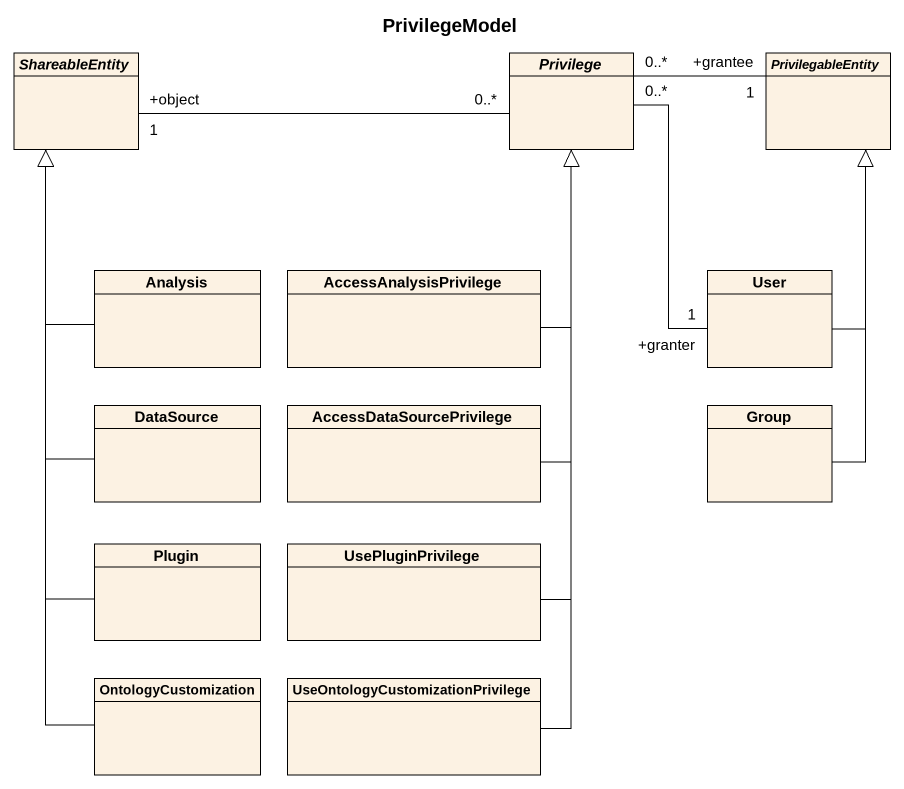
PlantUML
@startuml
title PrivilegeModel
hide circle
hide empty members
abstract class ShareableEntity
abstract class Privilege
abstract class PrivilegableEntity
class Analysis
class AccessAnalysisPrivilege
class User
class DataSource
class AccessDataSourcePrivilege
class "Group" as Group_
class Plugin
class UsePluginPrivilege
class OntologyCustomization
class "UseOntologyCustomizationPrivilege" as UseOntologyCustomizationPriv
Privilege "0..*" -left- "+object\n1" ShareableEntity
PrivilegableEntity "+grantee\n1" -left- "0..*" Privilege
Analysis -up-|> ShareableEntity
AccessAnalysisPrivilege -up-|> Privilege
User "+granter\n1" -up- "0..*" Privilege
User -up-|> PrivilegableEntity
DataSource -up-|> ShareableEntity
AccessDataSourcePrivilege -up-|> Privilege
Group_ -up-|> PrivilegableEntity
Plugin -up-|> ShareableEntity
UsePluginPrivilege -up-|> Privilege
OntologyCustomization -up-|> ShareableEntity
UseOntologyCustomizationPriv -up-|> Privilege
@enduml
